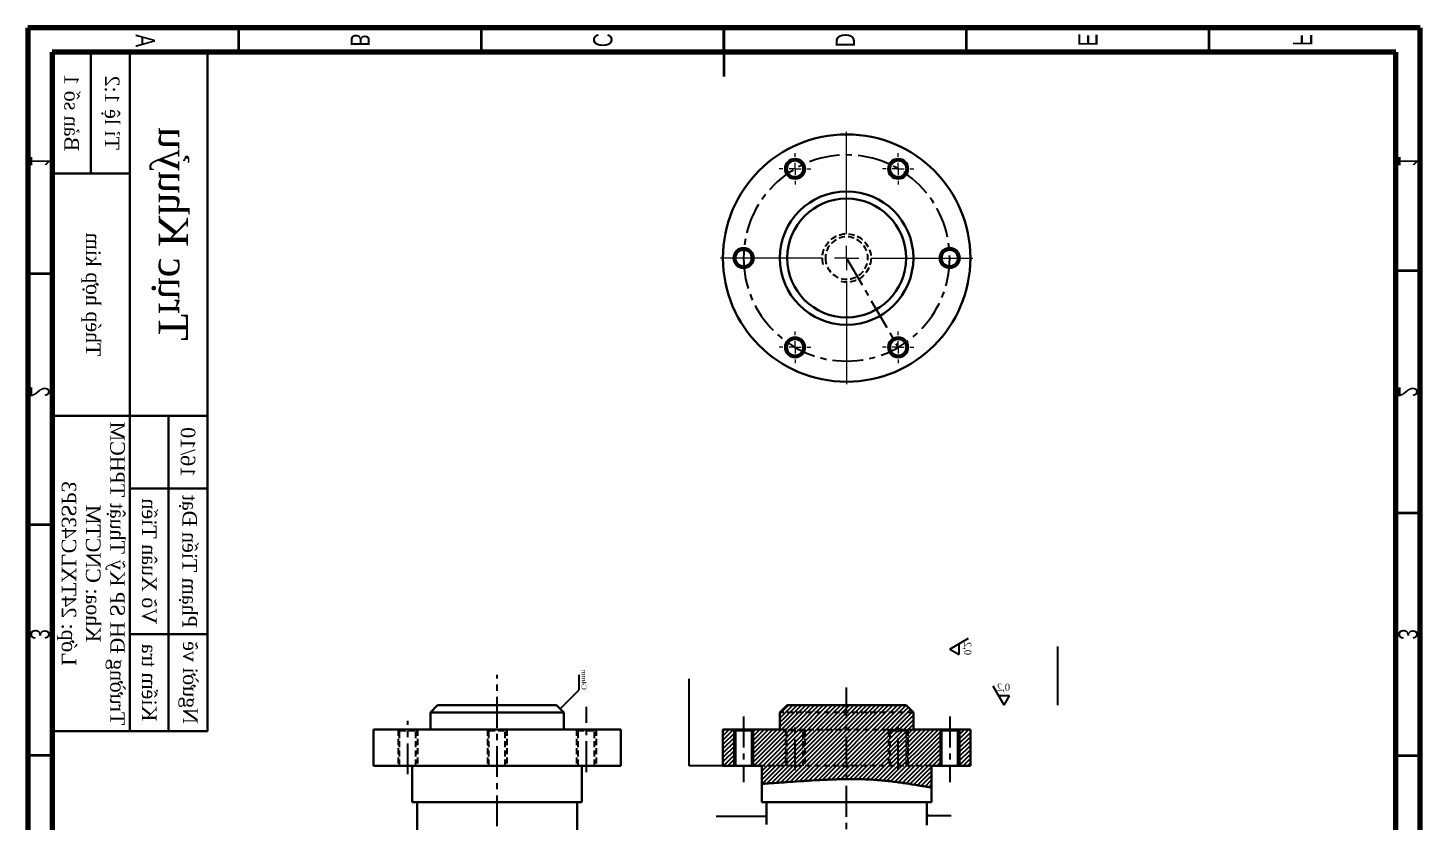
# Model space of a CAD drawing. Header units: millimetres. Extents: x 0 to 287, y 923 to 1737.
# Drawn here: x 0 to 287, y 1159.6 to 1323.2 of the extents above; entities that cross this region are included whole.
import ezdxf

# ---------------------------------------------------------------- set-up
doc = ezdxf.new("R2010")
doc.units = ezdxf.units.MM
doc.linetypes.add('CENTER', pattern=[10.159999999999998, 6.35, -1.27, 1.27, -1.27])
doc.linetypes.add('HIDDEN', pattern=[1.905, 1.27, -0.635])
for name, color, linetype, lineweight in [('Chu ky hieu', 7, 'Continuous', 25), ('FORMAT', 7, 'Continuous', 30), ('Net khuat', 6, 'HIDDEN', 25), ('Net lien', 5, 'Continuous', 25), ('Net tam', 10, 'CENTER', 25)]:
    doc.layers.add(name, color=color, linetype=linetype, lineweight=lineweight)
doc.layers.add('Net ky hieu', color=2, linetype='Continuous')
doc.styles.add('SLDTEXTSTYLE0', font='TXT', dxfattribs={"width": 0.75})
doc.styles.add('TCVN', font='times.ttf', dxfattribs={"height": 1})
doc.dimstyles.new('TCVN', dxfattribs={"dimtxt": 1, "dimasz": 0.8, "dimexe": 1, "dimexo": 1, "dimgap": 0.5, "dimtad": 1, "dimtoh": 1, "dimlfac": 2, "dimzin": 1, "dimdsep": 46, "dimtxsty": 'TCVN', "dimcen": 2.5, "dimclrd": 190, "dimclre": 190, "dimclrt": 140, "dimazin": 0, "dimtfac": 1, "dimtmove": 0, "dimatfit": 3, "dimfxl": 1, "dimtolj": 1, "dimtzin": 1, "dimlwd": 25, "dimlwe": 25, "dimarcsym": 0})

# ---------------------------------------------------------------- blocks, each defined once
blk = doc.blocks.new('SW_CENTERMARKSYMBOL_0')
at = {"color": 0, "linetype": 'Continuous', "lineweight": 18}
for p, q in [((0, 5.000000000000004), (0, 26)), ((-5.000000000000004, 0), (-26, 0)), ((0, 0), (-2.500000000000002, 0)), ((0, 0), (0, 2.500000000000002)), ((0, 0), (0, -2.500000000000002)), ((0, 0), (2.500000000000002, 0)), ((5.000000000000004, 0), (26, 0)), ((0, -5.000000000000004), (0, -26))]:
    blk.add_line(p, q, dxfattribs=at)
blk = doc.blocks.new('SW_CENTERMARKSYMBOL_2')
at = {"color": 0, "linetype": 'Continuous', "lineweight": 18}
for p, q in [((0, 2.500000000000002), (0, 3.250000000000003)), ((-2.499999999999988, 0), (-3.249999999999989, 0)), ((0, 0), (-1.249999999999987, 0)), ((0, 0), (0, 1.250000000000001)), ((0, 0), (0, -1.250000000000001)), ((0, 0), (1.250000000000001, 0)), ((2.500000000000002, 0), (3.250000000000003, 0)), ((0, -2.500000000000002), (0, -3.250000000000003))]:
    blk.add_line(p, q, dxfattribs=at)
blk = doc.blocks.new('SW_CENTERMARKSYMBOL_3')
at = {"color": 0, "linetype": 'Continuous', "lineweight": 18}
for p, q in [((0, 2.500000000000002), (0, 3.250000000000003)), ((-2.500000000000002, 0), (-3.250000000000003, 0)), ((0, 0), (-1.250000000000001, 0)), ((0, 0), (0, 1.250000000000001)), ((0, 0), (0, -1.250000000000001)), ((0, 0), (1.250000000000001, 0)), ((2.500000000000002, 0), (3.250000000000003, 0)), ((0, -2.500000000000002), (0, -3.250000000000003))]:
    blk.add_line(p, q, dxfattribs=at)
blk = doc.blocks.new('SW_CENTERMARKSYMBOL_4')
at = {"color": 0, "linetype": 'Continuous', "lineweight": 18}
for p, q in [((0, 2.500000000000002), (0, 3.250000000000003)), ((-2.500000000000002, 0), (-3.250000000000003, 0)), ((0, 0), (-1.250000000000001, 0)), ((0, 0), (0, 1.250000000000001)), ((0, 0), (0, -1.250000000000001)), ((0, 0), (1.250000000000001, 0)), ((2.499999999999995, 0), (3.249999999999996, 0)), ((0, -2.500000000000002), (0, -3.250000000000003))]:
    blk.add_line(p, q, dxfattribs=at)
blk = doc.blocks.new('*U41')
at = {"layer": 'FORMAT', "extrusion": (0, 0, -1)}
blk.add_circle((0, 0), 1.6875, dxfattribs=at)
at = {"layer": 'Net lien', "extrusion": (0, 0, -1)}
blk.add_arc((0, 0), 2, 180, 90, dxfattribs=at)
blk = doc.blocks.new('*U42')
at = {"layer": 'Net tam', "color": 0, "linetype": 'ByBlock', "lineweight": -2, "transparency": 16777216}
for p, rotation in [((427.5801741261134, 779.6716650688637), 120), ((448.8301741261139, 779.6716650688631), 60.00000000000005), ((416.9551741261128, 761.2686252384443), 180), ((427.5801741261125, 742.8655854080243), 240), ((448.830174126113, 742.8655854080238), 300.0000000000001)]:
    blk.add_blockref('*U41', p, dxfattribs=dict(at, rotation=rotation))
blk.add_blockref('*U41', (459.4551741261137, 761.2686252384432), dxfattribs=at)
blk = doc.blocks.new('*U44')
at = {"layer": 'FORMAT', "extrusion": (0, 0, -1)}
blk.add_circle((0, 0), 2.0625, dxfattribs=at)
blk = doc.blocks.new('*U45')
at = {"layer": 'Net lien', "color": 0, "linetype": 'ByBlock', "lineweight": -2, "transparency": 16777216}
for p, rotation in [((427.5801741261142, 779.6716650688603), 120), ((448.8301741261134, 779.6716650688612), 59.99999999999996), ((416.9551741261155, 761.2686252384414), 180), ((427.5801741261158, 742.8655854080233), 240), ((448.8301741261149, 742.8655854080242), 300.0000000000001)]:
    blk.add_blockref('*U44', p, dxfattribs=dict(at, rotation=rotation))
blk.add_blockref('*U44', (459.4551741261137, 761.2686252384432), dxfattribs=at)
blk = doc.blocks.new('rugosità')
at = {"layer": 'Net ky hieu'}
for p, q in [((0, 0), (3.126601703012511, 5.415433004649003)), ((0, 0), (-1.565042876133248, 2.710733777486894)), ((-1.565042876133248, 2.710733777486894), (1.565042876133248, 2.710733777486894))]:
    blk.add_line(p, q, dxfattribs=at)

msp = doc.modelspace()

# ---------------------------------------------------------------- hatches: boundary and pattern name
at = {"layer": 'Net lien', "extrusion": (0, 0, -1)}
h = msp.add_hatch(dxfattribs=at)
h.set_pattern_fill('ANSI31', color=3, scale=0.2)
h.set_pattern_definition([(135, (1638.200546705217, 900.7747880283563), (-0.4490128060534577, -0.4490128060534577), [])])
edge = h.paths.add_edge_path()
edge.add_line((-186.3201266855748, 1171.02347827058), (-186.3201266758155, 1166.565825708356))
edge.add_spline(control_points=[(-186.3201266758031, 1166.565825708357), (-186.3201073558332, 1166.565828563205), (-186.2914393672545, 1166.570064749036), (-186.2055953240963, 1166.582859981404), (-186.1697609630557, 1166.588212850137), (-186.0844248156291, 1166.601020369521), (-186.0348810901737, 1166.60848141136), (-185.7533959164877, 1166.651106704335), (-185.4211137614834, 1166.70214775309), (-184.8718128999342, 1166.78900918046), (-184.7551953000135, 1166.807537691522), (-184.5081950146274, 1166.846954398752), (-184.3779074636843, 1166.867828149135), (-183.9708589770342, 1166.933234837756), (-183.6766146368932, 1166.980778891144), (-182.7271273075397, 1167.133947586859), (-182.0058199125393, 1167.250441606832), (-180.9897764816808, 1167.405958504191), (-180.7813832674386, 1167.437436998295), (-180.3573716281244, 1167.500342742895), (-180.141311386944, 1167.531837968788), (-179.48109887499, 1167.625886775434), (-179.0249472711858, 1167.688025840206), (-178.0805307519885, 1167.807701938285), (-177.5922687491486, 1167.865248119483), (-176.5824639078652, 1167.971447647728), (-176.0589835489553, 1168.019853702242), (-174.4714340946214, 1168.144514926386), (-173.3808193158542, 1168.20227175987), (-171.9774364675682, 1168.245001573961), (-171.6947370080529, 1168.252077260337), (-171.1252266728744, 1168.263353771713), (-170.8375804842632, 1168.267560327262), (-169.9755208359267, 1168.275914819365), (-169.4024801573477, 1168.275842674126), (-168.8274038508854, 1168.27090885075), (-168.8237652359554, 1168.270877437569), (-168.8201266855749, 1168.270845829165)], knot_values=[0.4998010128694523, 0.4998010128694523, 0.4998010128694523, 0.4998010128694523, 0.5310404793046191, 0.5310404793046191, 0.5466654793046192, 0.5466654793046192, 0.5622904793046192, 0.5622904793046192, 0.6247904793046196, 0.6247904793046196, 0.6404154793046195, 0.6404154793046195, 0.6560404793046196, 0.6560404793046196, 0.6872904793046196, 0.6872904793046196, 0.7497904793046197, 0.7497904793046197, 0.7654154793046197, 0.7654154793046197, 0.7810404793046198, 0.7810404793046198, 0.8122904793046198, 0.8122904793046198, 0.8435404793046198, 0.8435404793046198, 0.8747904793046198, 0.8747904793046198, 0.9372904793046198, 0.9372904793046198, 0.9529154793046197, 0.9529154793046197, 0.9685404793046197, 0.9685404793046197, 0.9997904793046197, 0.9997904793046197, 0.9999894664351665, 0.9999894664351665, 0.9999894664351665, 0.9999894664351665], degree=3, periodic=0)
edge.add_line((-168.8201266855749, 1168.270845829165), (-168.8201266855749, 1171.023478224603))
edge.add_line((-168.8201266855749, 1171.023478224603), (-186.3201266855748, 1171.02347827058))
edge = h.paths.add_edge_path()
edge.add_line((-168.8201266855749, 1171.023478224603), (-168.8201266855749, 1168.270845829165))
edge.add_spline(control_points=[(-168.8201266855749, 1168.270845829165), (-167.6809305302233, 1168.260949532802), (-166.5480618864566, 1168.231916289251), (-165.1390516761961, 1168.178718752211), (-164.8562150622508, 1168.167165489047), (-164.2969585461107, 1168.142773423527), (-164.020113343546, 1168.129923222152), (-163.1977557898034, 1168.089745131996), (-162.6604016579645, 1168.060796755507), (-161.6070546595529, 1168.000161433488), (-161.0910620198907, 1167.968472302111), (-160.3332663275367, 1167.919922189785), (-160.0833715590263, 1167.903568066086), (-159.5890803313301, 1167.870677526978), (-159.3443345874091, 1167.854116072698), (-158.1476081335484, 1167.772127088254), (-157.2658046552058, 1167.708645051229), (-156.0535514138519, 1167.621736195772), (-155.6680106722649, 1167.594122406851), (-155.1184003845826, 1167.555150446097), (-154.9401530382374, 1167.542578718189), (-154.5971932809766, 1167.518557539927), (-154.4319631064176, 1167.507071191751), (-153.6365711332973, 1167.45224999542), (-153.0978048169834, 1167.416799827391), (-152.4373807784877, 1167.37521366131), (-152.2413193469064, 1167.363230467568), (-151.9072198247295, 1167.343239448597), (-151.7682813200779, 1167.335168522365), (-151.4339539958717, 1167.316035386338), (-151.3201651886529, 1167.309911123596), (-151.3201266953444, 1167.309909051857)], knot_values=[1.057322987008114e-05, 1.057322987008114e-05, 1.057322987008114e-05, 1.057322987008114e-05, 0.06231158609932325, 0.06231158609932325, 0.07793658609932325, 0.07793658609932325, 0.09356158609932325, 0.09356158609932325, 0.1248115860993232, 0.1248115860993232, 0.1560615860993232, 0.1560615860993232, 0.1716865860993232, 0.1716865860993232, 0.1873115860993232, 0.1873115860993232, 0.2498115860993231, 0.2498115860993231, 0.2810615860993231, 0.2810615860993231, 0.296686586099323, 0.296686586099323, 0.3123115860993229, 0.3123115860993229, 0.3748115860993227, 0.3748115860993227, 0.4060615860993226, 0.4060615860993226, 0.4373115860993225, 0.4373115860993225, 0.4998010128694523, 0.4998010128694523, 0.4998010128694523, 0.4998010128694523], degree=3, periodic=0)
edge.add_line((-151.3201266953315, 1167.309909051857), (-151.3201266855748, 1171.023478178625))
edge.add_line((-151.3201266855748, 1171.023478178625), (-168.8201266855749, 1171.023478224603))
h.paths.add_polyline_path([(-177.3826266855757, 1178.52347827058), (-177.4451266855754, 1178.481811603914), (-177.4451266855754, 1171.023478247263), (-168.8201266855749, 1171.023478224603), (-168.8201266855749, 1178.52347827058)])
h.paths.add_polyline_path([(-168.8201266855749, 1178.52347827058), (-168.8201266855749, 1171.023478224603), (-160.1951266855745, 1171.023478201942), (-160.1951266855745, 1178.481811603914), (-160.2576266855741, 1178.52347827058)])
h.paths.add_polyline_path([(-182.5701266855748, 1182.02347827058), (-182.5701266855748, 1178.52347827058), (-168.8201266855749, 1178.52347827058), (-168.8201266855749, 1182.02347827058)])
h.paths.add_polyline_path([(-168.8201266855749, 1182.02347827058), (-168.8201266855749, 1178.52347827058), (-160.2576266855741, 1178.52347827058), (-155.0701266855748, 1178.52347827058), (-155.0701266855748, 1182.02347827058)])
h.paths.add_polyline_path([(-181.0701266855748, 1183.52347827058), (-182.5701266855748, 1182.02347827058), (-168.8201266855749, 1182.02347827058), (-168.8201266855749, 1183.52347827058)])
h.paths.add_polyline_path([(-168.8201266855749, 1183.52347827058), (-168.8201266855749, 1182.02347827058), (-155.0701266855748, 1182.02347827058), (-156.5701266855748, 1183.52347827058)])
h.paths.add_polyline_path([(-194.3201266855748, 1178.52347827058), (-194.3201266855748, 1171.02347827058), (-192.0701266855749, 1171.02347827058), (-192.0701266855749, 1178.481811603914), (-192.1326266855749, 1178.52347827058), (-192.3201266855748, 1178.52347827058)])
h.paths.add_polyline_path([(-192.0701266855749, 1178.481811603914), (-192.0701266855749, 1171.02347827058), (-191.7576266855749, 1171.02347827058), (-191.7576266855749, 1178.27347827058)])
h.paths.add_polyline_path([(-188.3826266855748, 1178.273478270581), (-188.3826266855749, 1171.02347827058), (-188.0701266855749, 1171.02347827058), (-188.0701266855749, 1178.481811603914)])
h.paths.add_polyline_path([(-187.8201266855748, 1178.52347827058), (-188.0076266855749, 1178.52347827058), (-188.0701266855749, 1178.481811603914), (-188.0701266855749, 1171.02347827058), (-186.3201266855748, 1171.02347827058), (-181.4451266855754, 1171.023478257772), (-181.4451266855754, 1178.481811603914), (-181.507626685575, 1178.52347827058), (-182.5701266855748, 1178.52347827058)])
h.paths.add_polyline_path([(-181.4451266855754, 1178.481811603914), (-181.4451266855754, 1171.023478257772), (-181.1326266855754, 1171.023478256951), (-181.1326266855754, 1178.273478270581)])
h.paths.add_polyline_path([(-181.1326266855754, 1178.273478270581), (-181.1326266855754, 1171.023478256951), (-179.4451266855754, 1171.023478252518), (-179.4451266855754, 1178.273478270581)])
h.paths.add_polyline_path([(-181.507626685575, 1178.52347827058), (-181.4451266855754, 1178.481811603914), (-181.1326266855754, 1178.273478270581), (-179.4451266855754, 1178.273478270581), (-179.4451266855754, 1178.52347827058)])
h.paths.add_polyline_path([(-179.4451266855754, 1178.273478270581), (-179.4451266855754, 1171.023478252518), (-177.7576266855754, 1171.023478248084), (-177.7576266855754, 1178.273478270581)])
h.paths.add_polyline_path([(-179.4451266855754, 1178.52347827058), (-179.4451266855754, 1178.273478270581), (-177.7576266855754, 1178.273478270581), (-177.3826266855757, 1178.52347827058)])
h.paths.add_polyline_path([(-177.7576266855754, 1178.273478270581), (-177.7576266855754, 1171.023478248084), (-177.4451266855754, 1171.023478247263), (-177.4451266855754, 1178.481811603914)])
h.paths.add_polyline_path([(-155.0701266855748, 1178.52347827058), (-156.1326266855748, 1178.52347827058), (-156.1951266855745, 1178.481811603914), (-156.1951266855745, 1171.023478191433), (-151.3201266855748, 1171.023478178625), (-151.3201266855748, 1171.023478291599), (-149.5701266855749, 1171.023478287001), (-149.5701266855749, 1178.481811603914), (-149.6326266855749, 1178.52347827058), (-149.8201266855761, 1178.52347827058)])
h.paths.add_polyline_path([(-159.8826266855745, 1178.273478270581), (-159.8826266855745, 1171.023478201121), (-158.1951266855745, 1171.023478196687), (-158.1951266855745, 1178.273478270581)])
h.paths.add_polyline_path([(-160.1951266855745, 1178.481811603914), (-160.1951266855745, 1171.023478201942), (-159.8826266855745, 1171.023478201121), (-159.8826266855745, 1178.273478270581)])
h.paths.add_polyline_path([(-156.5076266855745, 1178.273478270581), (-156.5076266855745, 1171.023478192254), (-156.1951266855745, 1171.023478191433), (-156.1951266855745, 1178.481811603914)])
h.paths.add_polyline_path([(-158.1951266855745, 1178.273478270581), (-158.1951266855745, 1171.023478196687), (-156.5076266855745, 1171.023478192254), (-156.5076266855745, 1178.273478270581)])
h.paths.add_polyline_path([(-149.5701266855749, 1178.481811603914), (-149.5701266855749, 1171.023478287001), (-149.2576266855749, 1171.02347828618), (-149.257626685575, 1178.273478270581)])
h.paths.add_polyline_path([(-145.3201266855735, 1178.52347827058), (-145.5076266855749, 1178.52347827058), (-145.5701266855749, 1178.481811603914), (-145.5701266855749, 1171.023478276492), (-143.3201266855748, 1171.02347827058), (-143.3201266855748, 1178.52347827058)])
h.paths.add_polyline_path([(-145.8826266855749, 1178.27347827058), (-145.8826266855749, 1171.023478277313), (-145.5701266855749, 1171.023478276492), (-145.5701266855749, 1178.481811603914)])

# ---------------------------------------------------------------- linework, layer by layer
at = {"color": 7, "linetype": 'Continuous', "lineweight": 70, "extrusion": (0, 0, -1)}
for p, q in [((287.0394477628145, 1323.181782190896), (0.03944776281443689, 1323.181782190896)), ((0.03944776281443689, 1323.181782190896), (0.03944776281446138, 923.1817821908958)), ((287.0394477628145, 923.1817821908958), (287.0394477628145, 1323.181782190896)), ((282.0394477628145, 1318.181782190896), (5.039447762814437, 1318.181782190896)), ((5.039447762814437, 1318.181782190896), (5.039447762814461, 928.1817821908958)), ((282.0394477628145, 928.1817821908958), (282.0394477628145, 1318.181782190896))]:
    msp.add_line(p, q, dxfattribs=at)
at = {"color": 7, "linetype": 'Continuous', "lineweight": 35, "extrusion": (0, 0, -1)}
for p, q in [((43.53944776281444, 1318.181782190896), (43.53944776281444, 1323.181782190896)), ((93.53944776281443, 1318.181782190896), (93.53944776281443, 1323.181782190896)), ((143.5394477628144, 1323.181782190896), (143.5394477628144, 1313.181782190896)), ((143.5394477628144, 1318.181782190896), (143.5394477628144, 1323.181782190896)), ((193.5394477628144, 1318.181782190896), (193.5394477628144, 1323.181782190896)), ((243.5394477628144, 1318.181782190896), (243.5394477628144, 1323.181782190896)), ((5.039447762814446, 1272.473302855333), (0.03944776281444608, 1272.473302855333)), ((282.0394477628145, 1273.181782190896), (287.0394477628145, 1273.181782190896)), ((282.0394477628145, 1223.181782190896), (287.0394477628145, 1223.181782190896)), ((5.039447762814446, 1220.73389529522), (0.03944776281444608, 1220.73389529522)), ((5.039447762814446, 1173.181782190896), (0.03944776281444608, 1173.181782190896)), ((282.0394477628145, 1173.181782190896), (287.0394477628145, 1173.181782190896))]:
    msp.add_line(p, q, dxfattribs=at)
at = {"layer": 'FORMAT', "extrusion": (0, 0, -1)}
for p, q in [((13.03944776281445, 1293.181782190896), (13.03944776281445, 1318.181782190896)), ((21.03944776281446, 1178.181782190896), (21.03944776281445, 1318.181782190896)), ((37.03944776281446, 1243.181782190896), (37.03944776281445, 1318.181782190896)), ((5.039447762814454, 1293.181782190896), (21.03944776281445, 1293.181782190896)), ((21.03944776281446, 1243.181782190896), (5.039447762814454, 1243.181782190896)), ((37.03944776281446, 1243.181782190896), (21.03944776281446, 1243.181782190896)), ((29.03944776281446, 1243.181782190896), (29.03944776281446, 1178.181782190896)), ((37.03944776281446, 1228.181782190896), (21.03944776281446, 1228.181782190896)), ((37.03944776281446, 1198.181782190896), (21.03944776281446, 1198.181782190896)), ((155.0701266855748, 1182.02347827058), (156.5701266855748, 1183.52347827058)), ((156.5701266855748, 1183.52347827058), (181.0701266855748, 1183.52347827058)), ((181.0701266855748, 1183.52347827058), (182.5701266855748, 1182.02347827058)), ((155.0701266855748, 1178.52347827058), (155.0701266855748, 1182.02347827058)), ((182.5701266855748, 1182.02347827058), (182.5701266855748, 1178.52347827058)), ((145.3201266855735, 1178.52347827058), (143.3201266855748, 1178.52347827058)), ((143.3201266855748, 1178.52347827058), (143.3201266855748, 1171.02347827058)), ((149.8201266855761, 1178.52347827058), (145.3201266855735, 1178.52347827058)), ((145.8826266855749, 1178.27347827058), (145.5076266855749, 1178.52347827058)), ((149.257626685575, 1178.27347827058), (145.8826266855749, 1178.27347827058)), ((149.2576266855749, 1178.273478270581), (149.6326266855749, 1178.52347827058)), ((155.0701266855748, 1178.52347827058), (149.8201266855761, 1178.52347827058)), ((187.8201266855748, 1178.52347827058), (182.5701266855748, 1178.52347827058)), ((192.3201266855748, 1178.52347827058), (187.8201266855748, 1178.52347827058)), ((188.3826266855749, 1178.273478270581), (188.0076266855749, 1178.52347827058)), ((188.3826266855748, 1178.27347827058), (191.7576266855749, 1178.27347827058)), ((191.7576266855749, 1178.27347827058), (192.1326266855749, 1178.52347827058)), ((194.3201266855748, 1178.52347827058), (192.3201266855748, 1178.52347827058)), ((194.3201266855748, 1171.02347827058), (194.3201266855748, 1178.52347827058)), ((143.3201266855749, 1171.02347827058), (151.3201266855749, 1171.023478291599)), ((151.3201266855748, 1171.02347827058), (151.3201266953315, 1167.309909051867)), ((188.0701266855705, 1171.02347827058), (186.3201266855748, 1171.02347827058)), ((186.3201266758155, 1166.56582570836), (186.3201266855748, 1171.02347827058)), ((194.3201266855749, 1171.02347827058), (188.0701266855749, 1171.02347827058)), ((151.3201266855748, 1163.52347827058), (151.3201266855748, 1167.309909051867)), ((186.3201266855748, 1166.565825708354), (186.3201266855748, 1163.52347827058)), ((151.3201266855748, 1163.52347827058), (168.8201266855748, 1163.52347827058)), ((152.3201266855748, 1158.908107910229), (152.3201266855748, 1163.52347827058)), ((168.8201266855748, 1163.52347827058), (186.3201266855748, 1163.52347827058)), ((185.3201266855748, 1163.52347827058), (185.3201266855748, 1158.780573124586))]:
    msp.add_line(p, q, dxfattribs=at)
at = {"layer": 'FORMAT', "linetype": 'Continuous', "extrusion": (0, 0, -1)}
for p, q in [((83.01111544961964, 1182.02347827058), (84.51111544961964, 1183.52347827058)), ((109.0111154496196, 1183.52347827058), (84.51111544961964, 1183.52347827058)), ((109.0111154496196, 1183.52347827058), (110.5111154496196, 1182.02347827058)), ((83.01111544961964, 1178.52347827058), (83.01111544961964, 1182.02347827058)), ((83.01111544961964, 1182.02347827058), (110.5111154496196, 1182.02347827058)), ((110.5111154496196, 1182.02347827058), (110.5111154496196, 1178.52347827058)), ((71.26111544961964, 1171.02347827058), (71.26111544961964, 1178.52347827058)), ((71.26111544961964, 1178.52347827058), (122.2611154496196, 1178.52347827058)), ((122.2611154496196, 1178.52347827058), (122.2611154496196, 1171.02347827058)), ((71.26111544961964, 1171.02347827058), (122.2611154496196, 1171.02347827058)), ((79.26111544961964, 1163.52347827058), (79.26111544961964, 1171.02347827058)), ((114.2611154496196, 1171.02347827058), (114.2611154496196, 1163.52347827058)), ((79.26111544961964, 1163.52347827058), (114.2611154496196, 1163.52347827058)), ((80.26111544961964, 1152.02347827058), (80.26111544961964, 1163.52347827058)), ((113.2611154496196, 1163.52347827058), (113.2611154496196, 1152.02347827058))]:
    msp.add_line(p, q, dxfattribs=at)
at = {"layer": 'FORMAT'}
for p, q in [((145.8826266855749, 1171.02347827058), (145.8826266855749, 1178.27347827058)), ((149.2576266855749, 1171.02347827058), (149.257626685575, 1178.27347827058)), ((188.3826266855749, 1171.02347827058), (188.3826266855748, 1178.27347827058)), ((191.7576266855749, 1171.02347827058), (191.7576266855749, 1178.27347827058))]:
    msp.add_line(p, q, dxfattribs=at)
at = {"layer": 'FORMAT', "extrusion": (0, 0, -1)}
msp.add_lwpolyline([(-5.039447762814461, 1178.181782190896), (-37.03944776281446, 1178.181782190896), (-37.03944776281446, 1243.181782190896)], dxfattribs=at)
at = {"layer": 'FORMAT', "linetype": 'Continuous', "extrusion": (0, 0, -1)}
for radius in [25.50000000000006, 13.74999999999994, 12.24999999999994]:
    msp.add_circle((-168.8201266855712, 1275.713315606738), radius, dxfattribs=at)
at = {"layer": 'FORMAT'}
msp.add_open_spline([(151.3201266855748, 1167.309909051331), (151.3201266855748, 1167.309909051331), (151.4339162858091, 1167.316033228238), (151.7682813200779, 1167.335168522365), (151.9072198247295, 1167.343239448597), (152.2413193469064, 1167.363230467568), (152.4373807784877, 1167.37521366131), (153.0978048169834, 1167.416799827391), (153.6365711332973, 1167.45224999542), (154.4319631064176, 1167.507071191751), (154.5971932809766, 1167.518557539927), (154.9401530382374, 1167.542578718189), (155.1184003845826, 1167.555150446097), (155.6680106722649, 1167.594122406851), (156.0535514138519, 1167.621736195772), (157.2658046552058, 1167.708645051229), (158.1476081335484, 1167.772127088254), (159.3443345874091, 1167.854116072698), (159.5890803313301, 1167.870677526978), (160.0833715590263, 1167.903568066086), (160.3332663275367, 1167.919922189785), (161.0910620198907, 1167.968472302111), (161.6070546595529, 1168.000161433488), (162.6604016579645, 1168.060796755507), (163.1977557898034, 1168.089745131996), (164.020113343546, 1168.129923222152), (164.2969585461107, 1168.142773423527), (164.8562150622508, 1168.167165489047), (165.1390516761961, 1168.178718752211), (166.5516598492976, 1168.232052131249), (167.6881672763942, 1168.26113485732), (169.4024801573477, 1168.275842674126), (169.9755208359267, 1168.275914819365), (170.8375804842632, 1168.267560327262), (171.1252266728744, 1168.263353771713), (171.6947370080529, 1168.252077260337), (171.9774364675682, 1168.245001573961), (173.3808193158542, 1168.20227175987), (174.4714340946214, 1168.144514926386), (176.0589835489553, 1168.019853702242), (176.5824639078652, 1167.971447647728), (177.5922687491486, 1167.865248119483), (178.0805307519885, 1167.807701938285), (179.0249472711858, 1167.688025840206), (179.48109887499, 1167.625886775434), (180.141311386944, 1167.531837968788), (180.3573716281244, 1167.500342742895), (180.7813832674386, 1167.437436998295), (180.9897764816808, 1167.405958504191), (182.0058199125393, 1167.250441606832), (182.7271273075397, 1167.133947586859), (183.6766146368932, 1166.980778891144), (183.9708589770342, 1166.933234837756), (184.3779074636843, 1166.867828149135), (184.5081950146274, 1166.846954398752), (184.7551953000135, 1166.807537691522), (184.8718128999342, 1166.78900918046), (185.4211137614834, 1166.70214775309), (185.7533959164877, 1166.651106704335), (186.0348810901737, 1166.60848141136), (186.0844248156291, 1166.601020369521), (186.1697609630557, 1166.588212850137), (186.2055953240963, 1166.582859981404), (186.2914586621247, 1166.570061873096), (186.3201266855748, 1166.565825706913), (186.3201266855748, 1166.565825706913)], degree=3, knots=[0, 0, 0, 0, 0.06249999999999982, 0.06249999999999982, 0.09374999999999972, 0.09374999999999972, 0.1249999999999996, 0.1249999999999996, 0.1874999999999994, 0.1874999999999994, 0.2031249999999994, 0.2031249999999994, 0.2187499999999993, 0.2187499999999993, 0.2499999999999993, 0.2499999999999993, 0.3124999999999991, 0.3124999999999991, 0.3281249999999991, 0.3281249999999991, 0.3437499999999991, 0.3437499999999991, 0.3749999999999991, 0.3749999999999991, 0.4062499999999991, 0.4062499999999991, 0.4218749999999991, 0.4218749999999991, 0.4374999999999991, 0.4374999999999991, 0.4999999999999991, 0.4999999999999991, 0.5312499999999991, 0.5312499999999991, 0.5468749999999991, 0.5468749999999991, 0.562499999999999, 0.562499999999999, 0.624999999999999, 0.624999999999999, 0.656249999999999, 0.656249999999999, 0.687499999999999, 0.687499999999999, 0.718749999999999, 0.718749999999999, 0.7343749999999991, 0.7343749999999991, 0.7499999999999991, 0.7499999999999991, 0.8124999999999992, 0.8124999999999992, 0.8437499999999992, 0.8437499999999992, 0.8593749999999993, 0.8593749999999993, 0.8749999999999992, 0.8749999999999992, 0.9374999999999997, 0.9374999999999997, 0.9531249999999997, 0.9531249999999997, 0.9687499999999998, 0.9687499999999998, 1, 1, 1, 1], dxfattribs=at)
at = {"layer": 'Net khuat', "extrusion": (0, 0, -1)}
for p, q in [((182.5701266855748, 1182.02347827058), (155.0701266855748, 1182.02347827058)), ((76.67057561920046, 1178.273478270581), (76.29557561920046, 1178.52347827058)), ((76.35807561920046, 1178.481811603914), (76.35807561920046, 1171.02347827058)), ((76.67057561920046, 1178.27347827058), (80.04557561920046, 1178.27347827058)), ((80.04557561920046, 1178.27347827058), (80.42057561920046, 1178.52347827058)), ((80.35807561920046, 1178.481811603914), (80.35807561920046, 1171.02347827058)), ((95.07361544961964, 1178.273478270581), (94.69861544961964, 1178.52347827058)), ((94.76111544961964, 1178.481811603914), (94.76111544961964, 1171.02347827058)), ((95.07361544961964, 1178.27347827058), (98.44861544961964, 1178.27347827058)), ((98.44861544961964, 1178.27347827058), (98.82361544961964, 1178.52347827058)), ((98.76111544961964, 1178.481811603914), (98.76111544961964, 1171.02347827058)), ((113.4766552800393, 1178.273478270581), (113.1016552800393, 1178.52347827058)), ((113.1641552800393, 1178.481811603914), (113.1641552800393, 1171.02347827058)), ((113.4766552800393, 1178.27347827058), (116.8516552800393, 1178.27347827058)), ((116.8516552800393, 1178.27347827058), (117.2266552800393, 1178.52347827058)), ((117.1641552800393, 1178.481811603914), (117.1641552800393, 1171.02347827058)), ((155.0701266855748, 1178.52347827058), (182.5701266855748, 1178.52347827058)), ((156.5076266855745, 1178.273478270581), (156.1326266855745, 1178.523478270581)), ((156.1951266855745, 1178.481811603914), (156.1951266855745, 1171.023478270581)), ((159.8826266855745, 1178.273478270581), (156.5076266855745, 1178.273478270581)), ((159.8826266855745, 1178.273478270581), (160.2576266855745, 1178.523478270581)), ((160.1951266855745, 1178.481811603914), (160.1951266855745, 1171.023478270581)), ((177.7576266855754, 1178.273478270581), (177.3826266855754, 1178.523478270581)), ((177.4451266855754, 1178.481811603914), (177.4451266855754, 1171.023478270581)), ((177.7576266855754, 1178.273478270581), (181.1326266855754, 1178.273478270581)), ((181.1326266855754, 1178.273478270581), (181.5076266855754, 1178.523478270581)), ((181.4451266855754, 1178.481811603914), (181.4451266855754, 1171.023478270581)), ((186.3201266855749, 1171.02347827058), (151.3201266855749, 1171.023478178625))]:
    msp.add_line(p, q, dxfattribs=at)
at = {"layer": 'Net khuat'}
for p, q in [((76.67057561920046, 1171.02347827058), (76.67057561920046, 1178.27347827058)), ((80.04557561920046, 1171.02347827058), (80.04557561920046, 1178.27347827058)), ((95.07361544961964, 1171.02347827058), (95.07361544961964, 1178.27347827058)), ((98.44861544961964, 1171.02347827058), (98.44861544961964, 1178.27347827058)), ((113.4766552800393, 1171.02347827058), (113.4766552800393, 1178.27347827058)), ((116.8516552800393, 1171.02347827058), (116.8516552800393, 1178.27347827058)), ((156.5076266855745, 1171.023478270581), (156.5076266855745, 1178.273478270581)), ((159.8826266855745, 1171.023478270581), (159.8826266855745, 1178.273478270581)), ((177.7576266855754, 1171.023478270581), (177.7576266855754, 1178.273478270581)), ((181.1326266855754, 1171.023478270581), (181.1326266855754, 1178.273478270581))]:
    msp.add_line(p, q, dxfattribs=at)
at = {"layer": 'Net khuat', "extrusion": (0, 0, -1)}
msp.add_circle((-168.8201266855713, 1275.713315606737), 4.375, dxfattribs=at)
msp.add_arc((-168.8201266855713, 1275.713315606738), 5.000000000000171, 345.0000000000055, 285.0000000000077, dxfattribs=at)
at = {"layer": 'Net ky hieu', "extrusion": (0, 0, -1)}
msp.add_line((143.3201266855749, 1171.023478270581), (136.3678884457422, 1171.023478270581), dxfattribs=at)
at = {"layer": 'Net lien', "extrusion": (0, 0, -1)}
for p, q in [((145.5701266855749, 1178.481811603914), (145.5701266855749, 1171.02347827058)), ((149.5701266855749, 1178.481811603914), (149.5701266855749, 1171.02347827058)), ((188.0701266855749, 1178.481811603914), (188.0701266855749, 1171.02347827058)), ((192.0701266855749, 1178.481811603914), (192.0701266855749, 1171.02347827058))]:
    msp.add_line(p, q, dxfattribs=at)
at = {"layer": 'Net tam', "extrusion": (0, 0, -1)}
for p, q in [((168.8201266855713, 1275.713315606738), (179.4451266855706, 1257.310275776319)), ((96.76111544961964, 1016.323008008887), (96.76111544961964, 1189.774037353088)), ((168.8201266855749, 1018.274565242403), (168.8201266855749, 1187.902375026922)), ((115.1641552800393, 1169.739849258459), (115.1641552800393, 1183.205860746752)), ((78.35807561920046, 1169.288834999214), (78.35807561920046, 1180.320590862925)), ((147.5701266855749, 1181.182557727156), (147.5701266855749, 1167.666974615597)), ((190.0701266855749, 1181.182557727156), (190.0701266855749, 1167.666974615597)), ((78.35807561920046, 1178.27347827058), (78.35807561920046, 1178.27347827058)), ((158.1951266855745, 1170.13240357095), (158.1951266855745, 1178.940106605159)), ((179.4451266855754, 1170.310721541549), (179.4451266855754, 1179.029608652707))]:
    msp.add_line(p, q, dxfattribs=at)
msp.add_circle((-168.8201266855713, 1275.713315606738), 21.25, dxfattribs=at)

# ---------------------------------------------------------------- block references
at = {"layer": 'Net ky hieu', "extrusion": (0, 0, -1), "xscale": 0.7199211592606376, "yscale": 0.7199211592606376, "zscale": 0.7199211592606376, "rotation": 90}
msp.add_blockref('rugosità', (-190.0701266855745, 1195.080998820701), dxfattribs=at)
at = {"layer": 'Net ky hieu', "extrusion": (0, 0, -1), "xscale": 0.7199211592606376, "yscale": 0.7199211592606376, "zscale": 0.7199211592606376}
msp.add_blockref('rugosità', (-201.2845047370567, 1183.523478270581), dxfattribs=at)
at = {"layer": 'Net lien'}
msp.add_blockref('*U45', (-269.3850474405424, 514.4446903682947), dxfattribs=at)
at = {"layer": 'Net tam', "linetype": 'Continuous', "extrusion": (0, 0, -1), "rotation": 90}
for name, p in [('SW_CENTERMARKSYMBOL_0', (-168.8201266855713, 1275.713315606738)), ('SW_CENTERMARKSYMBOL_2', (-158.1951266855717, 1294.116355437158)), ('SW_CENTERMARKSYMBOL_4', (-179.4451266855717, 1294.116355437157)), ('SW_CENTERMARKSYMBOL_2', (-158.1951266855706, 1257.310275776319)), ('SW_CENTERMARKSYMBOL_3', (-179.4451266855706, 1257.310275776319))]:
    msp.add_blockref(name, p, dxfattribs=at)
at = {"layer": 'Net tam'}
msp.add_blockref('*U42', (-269.3850474405424, 514.4446903682947), dxfattribs=at)

# ---------------------------------------------------------------- texts
at = {"color": 7, "linetype": 'Continuous', "lineweight": 0, "extrusion": (0, 0, -1), "char_height": 3.968749999999999, "attachment_point": 2, "text_direction": (-1.224646799147353e-16, 1, 0), "style": 'SLDTEXTSTYLE0'}
for s, insert in [('A', (26.22869900383578, 1320.521470333657)), ('B', (70.5324046966393, 1320.652384015008)), ('C', (120.5324046966393, 1320.64044109287)), ('D', (170.5324046966391, 1320.634469473011)), ('E', (220.5324046966391, 1320.689591095991)), ('F', (264.7824046966391, 1320.639522399961)), ('1', (4.532404696639309, 1295.641819137356)), ('1', (286.5324046966391, 1295.641819137356)), ('2', (4.532404696639313, 1248.141819137356)), ('2', (286.5324046966393, 1248.141819137356)), ('3', (4.532404696639316, 1198.141819137356)), ('3', (286.5324046966391, 1198.141819137356))]:
    msp.add_mtext(s, dxfattribs=dict(at, insert=insert))
at = {"layer": 'FORMAT', "extrusion": (0, 0, -1), "attachment_point": 5, "text_direction": (-6.123233995736766e-17, 1, 0), "style": 'TCVN'}
for s, insert, char_height, width in [('{\\fTimes New Roman|b0|i0|c163|p18;Bản số }1', (9.039447762814454, 1305.681782190896), 3, 25), ('{\\fTimes New Roman|b0|i0|c163|p18;Tỉ lệ 1:}2', (17.03944776281445, 1305.681782190896), 3, 25), ('{\\fTimes New Roman|b0|i0|c163|p18;Trục Khuỷu}', (29.03944776281445, 1280.681782190896), 6, 75), ('{\\fTimes New Roman|b0|i0|c163|p18;Thép hợp kim}', (13.03944776281445, 1268.181782190896), 3, 50), ('{\\fTimes New Roman|b0|i0|c163|p18;Trường ĐH SP Kỹ Thuật TPHCM\\PKhoa: CNCTM\\PLớp: 24TXLC43SP3}', (13.03944776281446, 1210.681782190896), 3, 65), ('16/10', (33.03944776281446, 1235.681782190896), 3, 15), ('{\\fTimes New Roman|b0|i0|c163|p18;Võ Xuân Tiến}', (25.03944776281446, 1213.181782190896), 3, 30), ('{\\fTimes New Roman|b0|i0|c163|p18;Phạm Tiến Đạt}', (33.03944776281446, 1213.181782190896), 3, 30), ('K{\\fTimes New Roman|b0|i0|c163|p18;iểm tra}', (25.03944776281446, 1188.181782190896), 3, 20), ('Ng{\\fTimes New Roman|b0|i0|c163|p18;ười vẽ}', (33.03944776281446, 1188.181782190896), 3, 20)]:
    msp.add_mtext(s, dxfattribs=dict(at, insert=insert, char_height=char_height, width=width))
at = {"layer": 'FORMAT', "extrusion": (0, 0, -1), "char_height": 1.45, "attachment_point": 1, "style": 'TCVN'}
for insert, text_direction in [((194.5124673744108, 1193.859673346379), (-1.83697019872103e-16, 1, 0)), ((202.5058302113787, 1187.965818959417), (-1, -3.673940397442059e-16, 0))]:
    msp.add_mtext_dynamic_manual_height_columns('{\\C140;0,2}', width=1.79101907431505, gutter_width=2.249753622689493, heights=[0], dxfattribs=dict(at, insert=insert, text_direction=text_direction))
at = {"layer": 'Net ky hieu', "extrusion": (0, 0, -1), "insert": (115.1859112413292, 1186.687290283686), "char_height": 1, "width": 3.123680637833104, "attachment_point": 1, "text_direction": (-6.123233995736766e-17, 1, 0), "style": 'TCVN'}
msp.add_mtext('{\\C140;C4mm}', dxfattribs=at)

# ---------------------------------------------------------------- leaders
at = {"layer": 'Chu ky hieu'}
msp.add_leader([(212.334400856002, 1183.523478270581), (212.334400856002, 1195.607311325338)], dimstyle='TCVN', override={"dimscale": 0, "dimgap": 1.524, "dimtad": 0}, dxfattribs=at)
at = {"layer": 'FORMAT'}
msp.add_leader([(152.3703805241066, 1160.541255524714), (141.9334551016855, 1160.541255524714)], dimstyle='TCVN', override={"dimscale": 0, "dimgap": 1.524, "dimtad": 0}, dxfattribs=at)
at = {"layer": 'Net ky hieu'}
for points, override in [([(109.7611154496196, 1182.77347827058), (113.6749274627255, 1186.687290283686), (113.6749274627255, 1189.810970921519)], {"dimscale": 0, "dimgap": 1.524, "dimtad": 0}), ([(136.3678884457422, 1171.023478270581), (136.3678884457422, 1188.938663343723)], {"dimscale": 0, "dimgap": 1.524, "dimtad": 0}), ([(185.3514425390763, 1160.775731944889), (190.3630082465652, 1160.775731944888)], {"dimscale": 0, "dimgap": 1.524, "dimtad": 0, "dimldrblk": 'DatumFilled'})]:
    msp.add_leader(points, dimstyle='TCVN', override=override, dxfattribs=at)

doc.saveas('drawing.dxf')
